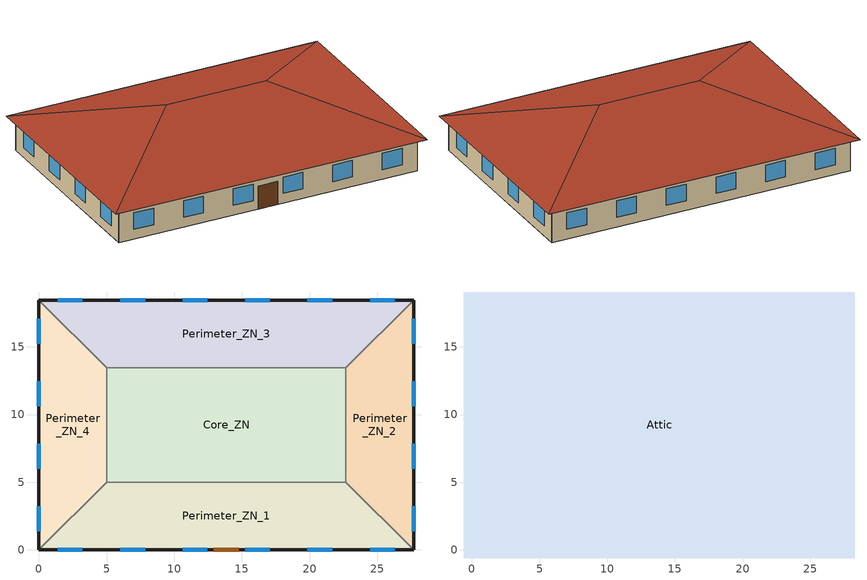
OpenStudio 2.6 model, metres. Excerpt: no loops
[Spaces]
Perimeter_ZN_1
 floor ground: 22.69,5 27.69,0 0,0 5,5 z0
 wall outside: 0,0 27.69,0 z0:3.05
 wall to Perimeter_ZN_4: 5,5 0,0 z0:3.05
 wall to Core_ZN: 22.69,5 5,5 z0:3.05
 wall to Perimeter_ZN_2: 27.69,0 22.69,5 z0:3.05
 window: 1.39,0 3.22,0 / 19.85,0 21.68,0 / 15.24,0 17.07,0 / 6.01,0 7.84,0 / 10.62,0 12.45,0 / 24.47,0 26.3,0 z0.9:2.42
 door: 12.93,0 14.76,0 z0:2.13
Perimeter_ZN_2
 floor ground: 27.69,18.46 27.69,0 22.69,5 22.69,13.46 z0
 wall outside: 27.69,0 27.69,18.46 z0:3.05
 wall to Perimeter_ZN_3: 27.69,18.46 22.69,13.46 z0:3.05
 wall to Core_ZN: 22.69,13.46 22.69,5 z0:3.05
 window: 27.69,1.39 27.69,3.22 / 27.69,10.62 27.69,12.45 / 27.69,15.24 27.69,17.07 / 27.69,6.01 27.69,7.84 z0.9:2.42
Perimeter_ZN_3
 floor ground: 27.69,18.46 22.69,13.46 5,13.46 0,18.46 z0
 wall outside: 27.69,18.46 0,18.46 z0:3.05
 wall to Core_ZN: 5,13.46 22.69,13.46 z0:3.05
 wall to Perimeter_ZN_4: 0,18.46 5,13.46 z0:3.05
 window: 21.68,18.46 19.85,18.46 / 7.84,18.46 6.01,18.46 / 17.07,18.46 15.24,18.46 / 12.45,18.46 10.62,18.46 / 26.3,18.46 24.47,18.46 / 3.22,18.46 1.39,18.46 z0.9:2.42
Perimeter_ZN_4
 floor ground: 0,18.46 5,13.46 5,5 0,0 z0
 wall outside: 0,18.46 0,0 z0:3.05
 wall to Core_ZN: 5,5 5,13.46 z0:3.05
 window: 0,3.22 0,1.39 / 0,12.45 0,10.62 / 0,7.84 0,6.01 / 0,17.07 0,15.24 z0.9:2.42
Core_ZN
 floor ground: 22.69,13.46 22.69,5 5,5 5,13.46 z0
Attic
 floor outside: 28.29,19.06 27.69,18.46 0,18.46 -0.6,19.06 z3.05; -0.6,19.06 0,18.46 0,0 -0.6,-0.6 z3.05; 28.29,19.06 28.29,-0.6 27.69,0 27.69,18.46 z3.05; 27.69,0 28.29,-0.6 -0.6,-0.6 0,0 z3.05
 floor to Perimeter_ZN_4: 0,18.46 5,13.46 5,5 0,0 z3.05
 floor to Perimeter_ZN_1: 22.69,5 27.69,0 0,0 5,5 z3.05
 floor to Perimeter_ZN_2: 27.69,18.46 27.69,0 22.69,5 22.69,13.46 z3.05
 floor to Core_ZN: 22.69,13.46 22.69,5 5,5 5,13.46 z3.05
 floor to Perimeter_ZN_3: 27.69,18.46 22.69,13.46 5,13.46 0,18.46 z3.05
 roof outside: 18.46,9.23,6.33 28.29,-0.6,3.05 28.29,19.06,3.05; 18.46,9.23,6.33 28.29,19.06,3.05 -0.6,19.06,3.05 9.23,9.23,6.33; 9.23,9.23,6.33 -0.6,-0.6,3.05 28.29,-0.6,3.05 18.46,9.23,6.33; 9.23,9.23,6.33 -0.6,19.06,3.05 -0.6,-0.6,3.05
[MaterialProperty:GlazingSpectralData] Wavelength 1 {micron}=0.3; Transmittance 1=0; Front Reflectance 1=0.04; Back Reflectance 1=0.04; Wavelength 2 {micron}=0.305; Transmittance 2=0; Front Reflectance 2=0.04; Back Reflectance 2=0.04; Wavelength 3 {micron}=0.31; Transmittance 3=0; Front Reflectance 3=0.04; Back Reflectance 3=0.04; Wavelength 4 {micron}=0.315; Transmittance 4=0; Front Reflectance 4=0.04; Back Reflectance 4=0.04; Wavelength 5 {micron}=0.32; Transmittance 5=0; Front Reflectance 5=0.04; Back Reflectance 5=0.04; Wavelength 6 {micron}=0.325; Front Reflectance 6=0.04; Back Reflectance 6=0.04; Wavelength 7 {micron}=0.33; Front Reflectance 7=0.04; Back Reflectance 7=0.04; Wavelength 8 {micron}=0.335; Front Reflectance 8=0.04; Back Reflectance 8=0.04; Wavelength 9 {micron}=0.34; Front Reflectance 9=0.04; Back Reflectance 9=0.04; Wavelength 10 {micron}=0.345; Front Reflectance 10=0.04; Back Reflectance 10=0.04; Wavelength 11 {micron}=0.35; Front Reflectance 11=0.04; Back Reflectance 11=0.04; Wavelength 12 {micron}=0.355; Front Reflectance 12=0.04; Back Reflectance 12=0.04; Wavelength 13 {micron}=0.36; Front Reflectance 13=0.04; Back Reflectance 13=0.04; Wavelength 14 {micron}=0.365; Wavelength 15 {micron}=0.37; Wavelength 16 {micron}=0.375; Wavelength 17 {micron}=0.38; Front Reflectance 17=0.041; Back Reflectance 17=0.041; Wavelength 18 {micron}=0.385; Wavelength 19 {micron}=0.39; Wavelength 20 {micron}=0.395; Wavelength 21 {micron}=0.4; Front Reflectance 21=0.046; Back Reflectance 21=0.046; Wavelength 22 {micron}=0.405; Wavelength 23 {micron}=0.41; Wavelength 24 {micron}=0.415; Wavelength 25 {micron}=0.42; Wavelength 26 {micron}=0.425; Wavelength 27 {micron}=0.43; Wavelength 28 {micron}=0.435; Wavelength 29 {micron}=0.44; Wavelength 30 {micron}=0.445; Wavelength 31 {micron}=0.45; Wavelength 32 {micron}=0.455; Wavelength 33 {micron}=0.46; Wavelength 34 {micron}=0.465; Wavelength 35 {micron}=0.47; Wavelength 36 {micron}=0.475; Wavelength 37 {micron}=0.48; Wavelength 38 {micron}=0.485; Wavelength 39 {micron}=0.49; Wavelength 40 {micron}=0.495; Wavelength 41 {micron}=0.5; Wavelength 42 {micron}=0.505; Wavelength 43 {micron}=0.51; Wavelength 44 {micron}=0.515; Wavelength 45 {micron}=0.52; Wavelength 46 {micron}=0.525; Wavelength 47 {micron}=0.53; Wavelength 48 {micron}=0.535; Wavelength 49 {micron}=0.54; Wavelength 50 {micron}=0.545; Wavelength 51 {micron}=0.55; Wavelength 52 {micron}=0.555; Wavelength 53 {micron}=0.56; Wavelength 54 {micron}=0.565; Wavelength 55 {micron}=0.57; Wavelength 56 {micron}=0.575; Wavelength 57 {micron}=0.58; Wavelength 58 {micron}=0.585; Wavelength 59 {micron}=0.59; Wavelength 60 {micron}=0.595; Wavelength 61 {micron}=0.6; Wavelength 62 {micron}=0.605; Wavelength 63 {micron}=0.61; Wavelength 64 {micron}=0.615; Wavelength 65 {micron}=0.62; Wavelength 66 {micron}=0.625; Wavelength 67 {micron}=0.63; Wavelength 68 {micron}=0.635; Wavelength 69 {micron}=0.64; Wavelength 70 {micron}=0.645; Wavelength 71 {micron}=0.65; Wavelength 72 {micron}=0.655; Wavelength 73 {micron}=0.66; Front Reflectance 73=0.063; Back Reflectance 73=0.063; Wavelength 74 {micron}=0.665; Wavelength 75 {micron}=0.67; Wavelength 76 {micron}=0.675; Wavelength 77 {micron}=0.68; Wavelength 78 {micron}=0.685; Wavelength 79 {micron}=0.69; Wavelength 80 {micron}=0.695; Front Reflectance 80=0.064; Back Reflectance 80=0.064; Wavelength 81 {micron}=0.7; Wavelength 82 {micron}=0.705; Wavelength 83 {micron}=0.71; Wavelength 84 {micron}=0.715; Front Reflectance 84=0.065; Back Reflectance 84=0.065; Wavelength 85 {micron}=0.72; Front Reflectance 85=0.065; Back Reflectance 85=0.065; Wavelength 86 {micron}=0.725; Front Reflectance 86=0.065; Back Reflectance 86=0.065; Wavelength 87 {micron}=0.73; Front Reflectance 87=0.065; Back Reflectance 87=0.065; Wavelength 88 {micron}=0.735; Wavelength 89 {micron}=0.74; Wavelength 90 {micron}=0.745; Wavelength 91 {micron}=0.75; Front Reflectance 91=0.066; Back Reflectance 91=0.066; Wavelength 92 {micron}=0.755; Front Reflectance 92=0.066; Back Reflectance 92=0.066; Wavelength 93 {micron}=0.76; Front Reflectance 93=0.066; Back Reflectance 93=0.066; Wavelength 94 {micron}=0.765; Front Reflectance 94=0.066; Back Reflectance 94=0.066; Wavelength 95 {micron}=0.77; Wavelength 96 {micron}=0.775; Front Reflectance 96=0.067; Back Reflectance 96=0.067; Wavelength 97 {micron}=0.78; Front Reflectance 97=0.067; Back Reflectance 97=0.067; Wavelength 98 {micron}=0.785; Front Reflectance 98=0.067; Back Reflectance 98=0.067; Wavelength 99 {micron}=0.79; Front Reflectance 99=0.067; Back Reflectance 99=0.067; Wavelength 100 {micron}=0.795; Front Reflectance 100=0.067; Back Reflectance 100=0.067; Wavelength 101 {micron}=0.8; Front Reflectance 101=0.067; Back Reflectance 101=0.067; Wavelength 102 {micron}=0.805; Front Reflectance 102=0.067; Back Reflectance 102=0.067; Wavelength 103 {micron}=0.81; Front Reflectance 103=0.067; Back Reflectance 103=0.067; Wavelength 104 {micron}=0.815; Front Reflectance 104=0.067; Back Reflectance 104=0.067; Wavelength 105 {micron}=0.82; Front Reflectance 105=0.067; Back Reflectance 105=0.067; Wavelength 106 {micron}=0.825; Front Reflectance 106=0.067; Back Reflectance 106=0.067; Wavelength 107 {micron}=0.83; Front Reflectance 107=0.067; Back Reflectance 107=0.067; Wavelength 108 {micron}=0.835; Front Reflectance 108=0.067; Back Reflectance 108=0.067; Wavelength 109 {micron}=0.84; Front Reflectance 109=0.067; Back Reflectance 109=0.067; Wavelength 110 {micron}=0.845; Front Reflectance 110=0.067; Back Reflectance 110=0.067; Wavelength 111 {micron}=0.85; Front Reflectance 111=0.067; Back Reflectance 111=0.067; Wavelength 112 {micron}=0.855; Front Reflectance 112=0.067; Back Reflectance 112=0.067; Wavelength 113 {micron}=0.86; Front Reflectance 113=0.067; Back Reflectance 113=0.067; Wavelength 114 {micron}=0.865; Front Reflectance 114=0.067; Back Reflectance 114=0.067; Wavelength 115 {micron}=0.87; Front Reflectance 115=0.067; Back Reflectance 115=0.067; Wavelength 116 {micron}=0.875; Front Reflectance 116=0.067; Back Reflectance 116=0.067; Wavelength 117 {micron}=0.88; Front Reflectance 117=0.067; Back Reflectance 117=0.067; Wavelength 118 {micron}=0.885; Front Reflectance 118=0.067; Back Reflectance 118=0.067; Wavelength 119 {micron}=0.89; Wavelength 120 {micron}=0.895; Front Reflectance 120=0.066; Back Reflectance 120=0.066; Wavelength 121 {micron}=0.9; Front Reflectance 121=0.066; Back Reflectance 121=0.066; Wavelength 122 {micron}=0.905; Front Reflectance 122=0.066; Back Reflectance 122=0.066; Wavelength 123 {micron}=0.91; Front Reflectance 123=0.066; Back Reflectance 123=0.066; Wavelength 124 {micron}=0.915; Front Reflectance 124=0.066; Back Reflectance 124=0.066; Wavelength 125 {micron}=0.92; Wavelength 126 {micron}=0.925; Wavelength 127 {micron}=0.93; Front Reflectance 127=0.065; Back Reflectance 127=0.065; Wavelength 128 {micron}=0.935; Front Reflectance 128=0.065; Back Reflectance 128=0.065; Wavelength 129 {micron}=0.94; Front Reflectance 129=0.065; Back Reflectance 129=0.065; Wavelength 130 {micron}=0.945; Front Reflectance 130=0.065; Back Reflectance 130=0.065; Wavelength 131 {micron}=0.95; Front Reflectance 131=0.065; Back Reflectance 131=0.065; Wavelength 132 {micron}=0.955; Front Reflectance 132=0.065; Back Reflectance 132=0.065; Wavelength 133 {micron}=0.96; Wavelength 134 {micron}=0.965; Front Reflectance 134=0.064; Back Reflectance 134=0.064; Wavelength 135 {micron}=0.97; Front Reflectance 135=0.064; Back Reflectance 135=0.064; Wavelength 136 {micron}=0.975; Front Reflectance 136=0.064; Back Reflectance 136=0.064; Wavelength 137 {micron}=0.98; Front Reflectance 137=0.064; Back Reflectance 137=0.064; Wavelength 138 {micron}=0.985; Front Reflectance 138=0.064; Back Reflectance 138=0.064; Wavelength 139 {micron}=0.99; Wavelength 140 {micron}=0.995; Front Reflectance 140=0.063; Back Reflectance 140=0.063; Wavelength 141 {micron}=1; Front Reflectance 141=0.063; Back Reflectance 141=0.063; Wavelength 142 {micron}=1.005; Front Reflectance 142=0.063; Back Reflectance 142=0.063; Wavelength 143 {micron}=1.01; Front Reflectance 143=0.063; Back Reflectance 143=0.063; Wavelength 144 {micron}=1.015; Front Reflectance 144=0.063; Back Reflectance 144=0.063; Wavelength 145 {micron}=1.02; Front Reflectance 145=0.063; Back Reflectance 145=0.063; Wavelength 146 {micron}=1.025; Front Reflectance 146=0.063; Back Reflectance 146=0.063; Wavelength 147 {micron}=1.03; Front Reflectance 147=0.063; Back Reflectance 147=0.063; Wavelength 148 {micron}=1.035; Front Reflectance 148=0.063; Back Reflectance 148=0.063; Wavelength 149 {micron}=1.04; Front Reflectance 149=0.063; Back Reflectance 149=0.063; Wavelength 150 {micron}=1.045; Wavelength 151 {micron}=1.05; Front Reflectance 151=0.064; Back Reflectance 151=0.064; Wavelength 152 {micron}=1.055; Front Reflectance 152=0.064; Back Reflectance 152=0.064; Wavelength 153 {micron}=1.06; Front Reflectance 153=0.064; Back Reflectance 153=0.064; Wavelength 154 {micron}=1.065; Front Reflectance 154=0.064; Back Reflectance 154=0.064; Wavelength 155 {micron}=1.07; Front Reflectance 155=0.064; Back Reflectance 155=0.064; Wavelength 156 {micron}=1.075; Front Reflectance 156=0.064; Back Reflectance 156=0.064; Wavelength 157 {micron}=1.08; Wavelength 158 {micron}=1.085; Front Reflectance 158=0.065; Back Reflectance 158=0.065; Wavelength 159 {micron}=1.09; Front Reflectance 159=0.065; Back Reflectance 159=0.065; Wavelength 160 {micron}=1.095; Front Reflectance 160=0.065; Back Reflectance 160=0.065; Wavelength 161 {micron}=1.1; Front Reflectance 161=0.065; Back Reflectance 161=0.065; Wavelength 162 {micron}=1.105; Front Reflectance 162=0.065; Back Reflectance 162=0.065; Wavelength 163 {micron}=1.11; Front Reflectance 163=0.065; Back Reflectance 163=0.065; Wavelength 164 {micron}=1.115; Wavelength 165 {micron}=1.12; Transmittance 165=0.639; Front Reflectance 165=0.066; Back Reflectance 165=0.066; Wavelength 166 {micron}=1.125; Front Reflectance 166=0.066; Back Reflectance 166=0.066; Wavelength 167 {micron}=1.13; Transmittance 167=0.64; Front Reflectance 167=0.066; Back Reflectance 167=0.066; Wavelength 168 {micron}=1.135; Transmittance 168=0.638; Front Reflectance 168=0.066; Back Reflectance 168=0.066; Wavelength 169 {micron}=1.14; Transmittance 169=0.638; Front Reflectance 169=0.066; Back Reflectance 169=0.066; Wavelength 170 {micron}=1.145; Transmittance 170=0.637; Front Reflectance 170=0.065; Back Reflectance 170=0.065; Wavelength 171 {micron}=1.15; Transmittance 171=0.634; Front Reflectance 171=0.065; Back Reflectance 171=0.065; Wavelength 172 {micron}=1.155; Transmittance 172=0.632; Front Reflectance 172=0.065; Back Reflectance 172=0.065; Wavelength 173 {micron}=1.16; Transmittance 173=0.632; Front Reflectance 173=0.065; Back Reflectance 173=0.065; Wavelength 174 {micron}=1.165; Transmittance 174=0.631; Front Reflectance 174=0.065; Back Reflectance 174=0.065; Wavelength 175 {micron}=1.17; Transmittance 175=0.627; Front Reflectance 175=0.065; Back Reflectance 175=0.065; Wavelength 176 {micron}=1.175; Transmittance 176=0.624; Front Reflectance 176=0.065; Back Reflectance 176=0.065; Wavelength 177 {micron}=1.18; Transmittance 177=0.618; Front Reflectance 177=0.065; Back Reflectance 177=0.065; Wavelength 178 {micron}=1.185; Transmittance 178=0.611; Front Reflectance 178=0.064; Back Reflectance 178=0.064; Wavelength 179 {micron}=1.19; Transmittance 179=0.601; Front Reflectance 179=0.064; Back Reflectance 179=0.064; Wavelength 180 {micron}=1.195; Transmittance 180=0.6; Front Reflectance 180=0.064; Back Reflectance 180=0.064; Wavelength 181 {micron}=1.2; Transmittance 181=0.605; Front Reflectance 181=0.064; Back Reflectance 181=0.064; Wavelength 182 {micron}=1.205; Transmittance 182=0.611; Front Reflectance 182=0.064; Back Reflectance 182=0.064; Wavelength 183 {micron}=1.21; Transmittance 183=0.619; Front Reflectance 183=0.065; Back Reflectance 183=0.065; Wavelength 184 {micron}=1.215; Transmittance 184=0.625; Front Reflectance 184=0.065; Back Reflectance 184=0.065; Wavelength 185 {micron}=1.22; Transmittance 185=0.634; Front Reflectance 185=0.065; Back Reflectance 185=0.065; Wavelength 186 {micron}=1.225; Transmittance 186=0.64; Front Reflectance 186=0.066; Back Reflectance 186=0.066; Wavelength 187 {micron}=1.23; Transmittance 187=0.644; Front Reflectance 187=0.066; Back Reflectance 187=0.066; Wavelength 188 {micron}=1.235; Transmittance 188=0.647; Front Reflectance 188=0.066; Back Reflectance 188=0.066; Wavelength 189 {micron}=1.24; Transmittance 189=0.65; Front Reflectance 189=0.066; Back Reflectance 189=0.066; Wavelength 190 {micron}=1.245; Transmittance 190=0.653; Front Reflectance 190=0.066; Back Reflectance 190=0.066; Wavelength 191 {micron}=1.25; Transmittance 191=0.656; Front Reflectance 191=0.066; Back Reflectance 191=0.066; Wavelength 192 {micron}=1.255; Transmittance 192=0.658; Front Reflectance 192=0.066; Back Reflectance 192=0.066; Wavelength 193 {micron}=1.26; Transmittance 193=0.661; Front Reflectance 193=0.066; Back Reflectance 193=0.066; Wavelength 194 {micron}=1.265; Transmittance 194=0.662; Front Reflectance 194=0.066; Back Reflectance 194=0.066; Wavelength 195 {micron}=1.27; Transmittance 195=0.667; Front Reflectance 195=0.067; Back Reflectance 195=0.067; Wavelength 196 {micron}=1.275; Transmittance 196=0.668; Front Reflectance 196=0.067; Back Reflectance 196=0.067; Wavelength 197 {micron}=1.28; Transmittance 197=0.671; Front Reflectance 197=0.067; Back Reflectance 197=0.067; Wavelength 198 {micron}=1.285; Transmittance 198=0.675; Front Reflectance 198=0.067; Back Reflectance 198=0.067; Wavelength 199 {micron}=1.29; Transmittance 199=0.678; Front Reflectance 199=0.067; Back Reflectance 199=0.067; Wavelength 200 {micron}=1.295; Transmittance 200=0.679; Front Reflectance 200=0.067; Back Reflectance 200=0.067; Wavelength 201 {micron}=1.3; Transmittance 201=0.682; Front Reflectance 201=0.067; Back Reflectance 201=0.067; Wavelength 202 {micron}=1.305; Transmittance 202=0.684; Front Reflectance 202=0.067; Back Reflectance 202=0.067; Wavelength 203 {micron}=1.31; Transmittance 203=0.687; Front Reflectance 203=0.067; Back Reflectance 203=0.067; Wavelength 204 {micron}=1.315; Transmittance 204=0.689; Front Reflectance 204=0.068; Back Reflectance 204=0.068; Wavelength 205 {micron}=1.32; Transmittance 205=0.692; Front Reflectance 205=0.068; Back Reflectance 205=0.068; Wavelength 206 {micron}=1.325; Transmittance 206=0.693; Front Reflectance 206=0.068; Back Reflectance 206=0.068; Wavelength 207 {micron}=1.33; Transmittance 207=0.695; Front Reflectance 207=0.068; Back Reflectance 207=0.068; Wavelength 208 {micron}=1.335; Transmittance 208=0.697; Front Reflectance 208=0.068; Back Reflectance 208=0.068; Wavelength 209 {micron}=1.34; Transmittance 209=0.698; Front Reflectance 209=0.068; Back Reflectance 209=0.068; Wavelength 210 {micron}=1.345; Transmittance 210=0.698; Front Reflectance 210=0.068; Back Reflectance 210=0.068; Wavelength 211 {micron}=1.35; Transmittance 211=0.698; Front Reflectance 211=0.068; Back Reflectance 211=0.068; Wavelength 212 {micron}=1.355; Transmittance 212=0.695; Front Reflectance 212=0.068; Back Reflectance 212=0.068; Wavelength 213 {micron}=1.36; Transmittance 213=0.692; Front Reflectance 213=0.068; Back Reflectance 213=0.068; Wavelength 214 {micron}=1.365; Transmittance 214=0.692; Front Reflectance 214=0.068; Back Reflectance 214=0.068; Wavelength 215 {micron}=1.37; Transmittance 215=0.687; Front Reflectance 215=0.067; Back Reflectance 215=0.067; Wavelength 216 {micron}=1.375; Transmittance 216=0.682; Front Reflectance 216=0.067; Back Reflectance 216=0.067; Wavelength 217 {micron}=1.38; Transmittance 217=0.676; Front Reflectance 217=0.067; Back Reflectance 217=0.067; Wavelength 218 {micron}=1.385; Transmittance 218=0.678; Front Reflectance 218=0.067; Back Reflectance 218=0.067; Wavelength 219 {micron}=1.39; Transmittance 219=0.676; Front Reflectance 219=0.067; Back Reflectance 219=0.067; Wavelength 220 {micron}=1.395; Transmittance 220=0.675; Front Reflectance 220=0.067; Back Reflectance 220=0.067; Wavelength 221 {micron}=1.4; Transmittance 221=0.676; Front Reflectance 221=0.067; Back Reflectance 221=0.067; Wavelength 222 {micron}=1.405; Transmittance 222=0.675; Front Reflectance 222=0.067; Back Reflectance 222=0.067; Wavelength 223 {micron}=1.41; Transmittance 223=0.671; Front Reflectance 223=0.067; Back Reflectance 223=0.067; Wavelength 224 {micron}=1.415; Transmittance 224=0.67; Front Reflectance 224=0.067; Back Reflectance 224=0.067; Wavelength 225 {micron}=1.42; Transmittance 225=0.673; Front Reflectance 225=0.067; Back Reflectance 225=0.067; Wavelength 226 {micron}=1.425; Transmittance 226=0.671; Front Reflectance 226=0.067; Back Reflectance 226=0.067; Wavelength 227 {micron}=1.43; Transmittance 227=0.668; Front Reflectance 227=0.067; Back Reflectance 227=0.067; Wavelength 228 {micron}=1.435; Transmittance 228=0.67; Front Reflectance 228=0.067; Back Reflectance 228=0.067; Wavelength 229 {micron}=1.44; Transmittance 229=0.67; Front Reflectance 229=0.067; Back Reflectance 229=0.067; Wavelength 230 {micron}=1.445; Transmittance 230=0.668; Front Reflectance 230=0.067; Back Reflectance 230=0.067; Wavelength 231 {micron}=1.45; Transmittance 231=0.67; Front Reflectance 231=0.067; Back Reflectance 231=0.067; Wavelength 232 {micron}=1.455; Transmittance 232=0.67; Front Reflectance 232=0.067; Back Reflectance 232=0.067; Wavelength 233 {micron}=1.46; Transmittance 233=0.673; Front Reflectance 233=0.067; Back Reflectance 233=0.067; Wavelength 234 {micron}=1.465; Transmittance 234=0.676; Front Reflectance 234=0.067; Back Reflectance 234=0.067; Wavelength 235 {micron}=1.47; Transmittance 235=0.681; Front Reflectance 235=0.067; Back Reflectance 235=0.067; Wavelength 236 {micron}=1.475; Transmittance 236=0.684; Front Reflectance 236=0.067; Back Reflectance 236=0.067; Wavelength 237 {micron}=1.48; Transmittance 237=0.689; Front Reflectance 237=0.068; Back Reflectance 237=0.068; Wavelength 238 {micron}=1.485; Transmittance 238=0.69; Front Reflectance 238=0.068; Back Reflectance 238=0.068; Wavelength 239 {micron}=1.49; Transmittance 239=0.695; Front Reflectance 239=0.068; Back Reflectance 239=0.068; Wavelength 240 {micron}=1.495; Transmittance 240=0.698; Front Reflectance 240=0.068; Back Reflectance 240=0.068; Wavelength 241 {micron}=1.5; Transmittance 241=0.703; Front Reflectance 241=0.068; Back Reflectance 241=0.068; Wavelength 242 {micron}=1.505; Transmittance 242=0.706; Front Reflectance 242=0.068; Back Reflectance 242=0.068; Wavelength 243 {micron}=1.51; Transmittance 243=0.711; Front Reflectance 243=0.068; Back Reflectance 243=0.068; Wavelength 244 {micron}=1.515; Transmittance 244=0.714; Front Reflectance 244=0.069; Back Reflectance 244=0.069; Wavelength 245 {micron}=1.52; Transmittance 245=0.718; Front Reflectance 245=0.069; Back Reflectance 245=0.069; Wavelength 246 {micron}=1.525; Transmittance 246=0.719; Front Reflectance 246=0.069; Back Reflectance 246=0.069; Wavelength 247 {micron}=1.53; Transmittance 247=0.724; Front Reflectance 247=0.069; Back Reflectance 247=0.069; Wavelength 248 {micron}=1.535; Transmittance 248=0.724; Front Reflectance 248=0.069; Back Reflectance 248=0.069; Wavelength 249 {micron}=1.54; Transmittance 249=0.728; Front Reflectance 249=0.069; Back Reflectance 249=0.069; Wavelength 250 {micron}=1.545; Transmittance 250=0.728; Front Reflectance 250=0.069; Back Reflectance 250=0.069; Wavelength 251 {micron}=1.55; Transmittance 251=0.728; Front Reflectance 251=0.069; Back Reflectance 251=0.069; Wavelength 252 {micron}=1.555; Transmittance 252=0.728; Front Reflectance 252=0.069; Back Reflectance 252=0.069; Wavelength 253 {micron}=1.56; Transmittance 253=0.728; Front Reflectance 253=0.069; Back Reflectance 253=0.069; Wavelength 254 {micron}=1.565; Transmittance 254=0.728; Front Reflectance 254=0.069; Back Reflectance 254=0.069; Wavelength 255 {micron}=1.57; Transmittance 255=0.728; Front Reflectance 255=0.069; Back Reflectance 255=0.069; Wavelength 256 {micron}=1.575; Transmittance 256=0.728; Front Reflectance 256=0.069; Back Reflectance 256=0.069; Wavelength 257 {micron}=1.58; Transmittance 257=0.729; Front Reflectance 257=0.069; Back Reflectance 257=0.069; Wavelength 258 {micron}=1.585; Transmittance 258=0.731; Front Reflectance 258=0.069; Back Reflectance 258=0.069; Wavelength 259 {micron}=1.59; Transmittance 259=0.733; Front Reflectance 259=0.069; Back Reflectance 259=0.069; Wavelength 260 {micron}=1.595; Transmittance 260=0.735; Front Reflectance 260=0.069; Back Reflectance 260=0.069; Wavelength 261 {micron}=1.6; Transmittance 261=0.736; Front Reflectance 261=0.069; Back Reflectance 261=0.069; Wavelength 262 {micron}=1.605; Transmittance 262=0.738; Front Reflectance 262=0.07; Back Reflectance 262=0.07; Wavelength 263 {micron}=1.61; Transmittance 263=0.74; Front Reflectance 263=0.07; Back Reflectance 263=0.07; Wavelength 264 {micron}=1.615; Transmittance 264=0.741; Front Reflectance 264=0.07; Back Reflectance 264=0.07; Wavelength 265 {micron}=1.62; Transmittance 265=0.741; Front Reflectance 265=0.07; Back Reflectance 265=0.07; Wavelength 266 {micron}=1.625; Transmittance 266=0.741; Front Reflectance 266=0.07; Back Reflectance 266=0.07; Wavelength 267 {micron}=1.63; Transmittance 267=0.741; Front Reflectance 267=0.07; Back Reflectance 267=0.07; Wavelength 268 {micron}=1.635; Transmittance 268=0.741; Front Reflectance 268=0.07; Back Reflectance 268=0.07; Wavelength 269 {micron}=1.64; Transmittance 269=0.741; Front Reflectance 269=0.07; Back Reflectance 269=0.07; Wavelength 270 {micron}=1.645; Transmittance 270=0.743; Front Reflectance 270=0.07; Back Reflectance 270=0.07; Wavelength 271 {micron}=1.65; Transmittance 271=0.741; Front Reflectance 271=0.07; Back Reflectance 271=0.07; Wavelength 272 {micron}=1.655; Transmittance 272=0.74; Front Reflectance 272=0.07; Back Reflectance 272=0.07; Wavelength 273 {micron}=1.66; Transmittance 273=0.736; Front Reflectance 273=0.069; Back Reflectance 273=0.069; Wavelength 274 {micron}=1.665; Transmittance 274=0.735; Front Reflectance 274=0.069; Back Reflectance 274=0.069; Wavelength 275 {micron}=1.67; Transmittance 275=0.724; Front Reflectance 275=0.069; Back Reflectance 275=0.069; Wavelength 276 {micron}=1.675; Transmittance 276=0.716; Front Reflectance 276=0.069; Back Reflectance 276=0.069; Wavelength 277 {micron}=1.68; Transmittance 277=0.698; Front Reflectance 277=0.068; Back Reflectance 277=0.068; Wavelength 278 {micron}=1.685; Transmittance 278=0.673; Front Reflectance 278=0.067; Back Reflectance 278=0.067; Wavelength 279 {micron}=1.69; Transmittance 279=0.608; Front Reflectance 279=0.064; Back Reflectance 279=0.064; Wavelength 280 {micron}=1.695; Transmittance 280=0.574; Front Reflectance 280=0.063; Back Reflectance 280=0.063; Wavelength 281 {micron}=1.7; Transmittance 281=0.521; Front Reflectance 281=0.061; Back Reflectance 281=0.061; Wavelength 282 {micron}=1.705; Transmittance 282=0.493; Front Reflectance 282=0.06; Back Reflectance 282=0.06; Wavelength 283 {micron}=1.71; Transmittance 283=0.499; Front Reflectance 283=0.06; Back Reflectance 283=0.06; Wavelength 284 {micron}=1.715; Transmittance 284=0.507; Front Reflectance 284=0.06; Back Reflectance 284=0.06; Wavelength 285 {micron}=1.72; Transmittance 285=0.512; Front Reflectance 285=0.06; Back Reflectance 285=0.06; Wavelength 286 {micron}=1.725; Transmittance 286=0.526; Front Reflectance 286=0.061; Back Reflectance 286=0.061; Wavelength 287 {micron}=1.73; Transmittance 287=0.548; Front Reflectance 287=0.062; Back Reflectance 287=0.062; Wavelength 288 {micron}=1.735; Transmittance 288=0.546; Front Reflectance 288=0.062; Back Reflectance 288=0.062; Wavelength 289 {micron}=1.74; Transmittance 289=0.533; Front Reflectance 289=0.061; Back Reflectance 289=0.061; Wavelength 290 {micron}=1.745; Transmittance 290=0.527; Front Reflectance 290=0.061; Back Reflectance 290=0.061; Wavelength 291 {micron}=1.75; Transmittance 291=0.522; Front Reflectance 291=0.061; Back Reflectance 291=0.061; Wavelength 292 {micron}=1.755; Transmittance 292=0.53; Front Reflectance 292=0.061; Back Reflectance 292=0.061; Wavelength 293 {micron}=1.76; Transmittance 293=0.552; Front Reflectance 293=0.062; Back Reflectance 293=0.062; Wavelength 294 {micron}=1.765; Transmittance 294=0.568; Front Reflectance 294=0.063; Back Reflectance 294=0.063; Wavelength 295 {micron}=1.77; Transmittance 295=0.589; Front Reflectance 295=0.064; Back Reflectance 295=0.064; Wavelength 296 {micron}=1.775; Transmittance 296=0.6; Front Reflectance 296=0.064; Back Reflectance 296=0.064; Wavelength 297 {micron}=1.78; Transmittance 297=0.619; Front Reflectance 297=0.065; Back Reflectance 297=0.065; Wavelength 298 {micron}=1.785; Transmittance 298=0.625; Front Reflectance 298=0.065; Back Reflectance 298=0.065; Wavelength 299 {micron}=1.79; Transmittance 299=0.63; Front Reflectance 299=0.065; Back Reflectance 299=0.065; Wavelength 300 {micron}=1.795; Transmittance 300=0.632; Front Reflectance 300=0.065; Back Reflectance 300=0.065; Wavelength 301 {micron}=1.8; Transmittance 301=0.635; Front Reflectance 301=0.065; Back Reflectance 301=0.065; Wavelength 302 {micron}=1.805; Transmittance 302=0.637; Front Reflectance 302=0.065; Back Reflectance 302=0.065; Wavelength 303 {micron}=1.81; Transmittance 303=0.638; Front Reflectance 303=0.066; Back Reflectance 303=0.066; Wavelength 304 {micron}=1.815; Transmittance 304=0.638; Front Reflectance 304=0.066; Back Reflectance 304=0.066; Wavelength 305 {micron}=1.82; Transmittance 305=0.638; Front Reflectance 305=0.066; Back Reflectance 305=0.066; Wavelength 306 {micron}=1.825; Transmittance 306=0.64; Front Reflectance 306=0.066; Back Reflectance 306=0.066; Wavelength 307 {micron}=1.83; Transmittance 307=0.646; Front Reflectance 307=0.066; Back Reflectance 307=0.066; Wavelength 308 {micron}=1.835; Transmittance 308=0.649; Front Reflectance 308=0.066; Back Reflectance 308=0.066; Wavelength 309 {micron}=1.84; Transmittance 309=0.656; Front Reflectance 309=0.066; Back Reflectance 309=0.066; Wavelength 310 {micron}=1.845; Transmittance 310=0.658; Front Reflectance 310=0.066; Back Reflectance 310=0.066; Wavelength 311 {micron}=1.85; Transmittance 311=0.667; Front Reflectance 311=0.067; Back Reflectance 311=0.067; Wavelength 312 {micron}=1.855; Transmittance 312=0.673; Front Reflectance 312=0.067; Back Reflectance 312=0.067; Wavelength 313 {micron}=1.86; Transmittance 313=0.681; Front Reflectance 313=0.067; Back Reflectance 313=0.067; Wavelength 314 {micron}=1.865; Transmittance 314=0.681; Front Reflectance 314=0.067; Back Reflectance 314=0.067; Wavelength 315 {micron}=1.87; Transmittance 315=0.684; Front Reflectance 315=0.067; Back Reflectance 315=0.067; Wavelength 316 {micron}=1.875; Transmittance 316=0.687; Front Reflectance 316=0.067; Back Reflectance 316=0.067; Wavelength 317 {micron}=1.88; Transmittance 317=0.687; Front Reflectance 317=0.067; Back Reflectance 317=0.067; Wavelength 318 {micron}=1.885; Transmittance 318=0.685; Front Reflectance 318=0.067; Back Reflectance 318=0.067; Wavelength 319 {micron}=1.89; Transmittance 319=0.685; Front Reflectance 319=0.067; Back Reflectance 319=0.067; Wavelength 320 {micron}=1.895; Transmittance 320=0.685; Front Reflectance 320=0.067; Back Reflectance 320=0.067; Wavelength 321 {micron}=1.9; Transmittance 321=0.689; Front Reflectance 321=0.068; Back Reflectance 321=0.068; Wavelength 322 {micron}=1.905; Transmittance 322=0.682; Front Reflectance 322=0.067; Back Reflectance 322=0.067; Wavelength 323 {micron}=1.91; Transmittance 323=0.682; Front Reflectance 323=0.067; Back Reflectance 323=0.067; Wavelength 324 {micron}=1.915; Transmittance 324=0.679; Front Reflectance 324=0.067; Back Reflectance 324=0.067; Wavelength 325 {micron}=1.92; Transmittance 325=0.681; Front Reflectance 325=0.067; Back Reflectance 325=0.067; Wavelength 326 {micron}=1.925; Transmittance 326=0.678; Front Reflectance 326=0.067; Back Reflectance 326=0.067; Wavelength 327 {micron}=1.93; Transmittance 327=0.679; Front Reflectance 327=0.067; Back Reflectance 327=0.067; Wavelength 328 {micron}=1.935; Transmittance 328=0.679; Front Reflectance 328=0.067; Back Reflectance 328=0.067; Wavelength 329 {micron}=1.94; Transmittance 329=0.679; Front Reflectance 329=0.067; Back Reflectance 329=0.067; Wavelength 330 {micron}=1.945; Transmittance 330=0.681; Front Reflectance 330=0.067; Back Reflectance 330=0.067; Wavelength 331 {micron}=1.95; Transmittance 331=0.684; Front Reflectance 331=0.067; Back Reflectance 331=0.067; Wavelength 332 {micron}=1.955; Transmittance 332=0.685; Front Reflectance 332=0.067; Back Reflectance 332=0.067; Wavelength 333 {micron}=1.96; Transmittance 333=0.687; Front Reflectance 333=0.067; Back Reflectance 333=0.067; Wavelength 334 {micron}=1.965; Transmittance 334=0.685; Front Reflectance 334=0.067; Back Reflectance 334=0.067; Wavelength 335 {micron}=1.97; Transmittance 335=0.685; Front Reflectance 335=0.067; Back Reflectance 335=0.067; Wavelength 336 {micron}=1.975; Transmittance 336=0.687; Front Reflectance 336=0.067; Back Reflectance 336=0.067; Wavelength 337 {micron}=1.98; Transmittance 337=0.684; Front Reflectance 337=0.067; Back Reflectance 337=0.067; Wavelength 338 {micron}=1.985; Transmittance 338=0.684; Front Reflectance 338=0.067; Back Reflectance 338=0.067; Wavelength 339 {micron}=1.99; Transmittance 339=0.682; Front Reflectance 339=0.067; Back Reflectance 339=0.067; Wavelength 340 {micron}=1.995; Transmittance 340=0.681; Front Reflectance 340=0.067; Back Reflectance 340=0.067; Wavelength 341 {micron}=2; Transmittance 341=0.678; Front Reflectance 341=0.067; Back Reflectance 341=0.067; Wavelength 342 {micron}=2.005; Transmittance 342=0.673; Front Reflectance 342=0.067; Back Reflectance 342=0.067; Wavelength 343 {micron}=2.01; Transmittance 343=0.662; Front Reflectance 343=0.066; Back Reflectance 343=0.066; Wavelength 344 {micron}=2.015; Transmittance 344=0.655; Front Reflectance 344=0.066; Back Reflectance 344=0.066; Wavelength 345 {micron}=2.02; Transmittance 345=0.646; Front Reflectance 345=0.066; Back Reflectance 345=0.066; Wavelength 346 {micron}=2.025; Transmittance 346=0.638; Front Reflectance 346=0.066; Back Reflectance 346=0.066; Wavelength 347 {micron}=2.03; Transmittance 347=0.63; Front Reflectance 347=0.065; Back Reflectance 347=0.065; Wavelength 348 {micron}=2.035; Transmittance 348=0.622; Front Reflectance 348=0.065; Back Reflectance 348=0.065; Wavelength 349 {micron}=2.04; Transmittance 349=0.614; Front Reflectance 349=0.065; Back Reflectance 349=0.065; Wavelength 350 {micron}=2.045; Transmittance 350=0.608; Front Reflectance 350=0.064; Back Reflectance 350=0.064; Wavelength 351 {micron}=2.05; Transmittance 351=0.598; Front Reflectance 351=0.064; Back Reflectance 351=0.064; Wavelength 352 {micron}=2.055; Transmittance 352=0.593; Front Reflectance 352=0.064; Back Reflectance 352=0.064; Wavelength 353 {micron}=2.06; Transmittance 353=0.582; Front Reflectance 353=0.063; Back Reflectance 353=0.063; Wavelength 354 {micron}=2.065; Transmittance 354=0.575; Front Reflectance 354=0.063; Back Reflectance 354=0.063; Wavelength 355 {micron}=2.07; Transmittance 355=0.569; Front Reflectance 355=0.063; Back Reflectance 355=0.063; Wavelength 356 {micron}=2.075; Transmittance 356=0.568; Front Reflectance 356=0.063; Back Reflectance 356=0.063; Wavelength 357 {micron}=2.08; Transmittance 357=0.565; Front Reflectance 357=0.063; Back Reflectance 357=0.063; Wavelength 358 {micron}=2.085; Transmittance 358=0.565; Front Reflectance 358=0.063; Back Reflectance 358=0.063; Wavelength 359 {micron}=2.09; Transmittance 359=0.566; Front Reflectance 359=0.063; Back Reflectance 359=0.063; Wavelength 360 {micron}=2.095; Transmittance 360=0.566; Front Reflectance 360=0.063; Back Reflectance 360=0.063; Wavelength 361 {micron}=2.1; Transmittance 361=0.57; Front Reflectance 361=0.063; Back Reflectance 361=0.063; Wavelength 362 {micron}=2.105; Transmittance 362=0.571; Front Reflectance 362=0.063; Back Reflectance 362=0.063; Wavelength 363 {micron}=2.11; Transmittance 363=0.575; Front Reflectance 363=0.063; Back Reflectance 363=0.063; Wavelength 364 {micron}=2.115; Transmittance 364=0.577; Front Reflectance 364=0.063; Back Reflectance 364=0.063; Wavelength 365 {micron}=2.12; Transmittance 365=0.581; Front Reflectance 365=0.063; Back Reflectance 365=0.063; Wavelength 366 {micron}=2.125; Transmittance 366=0.582; Front Reflectance 366=0.063; Back Reflectance 366=0.063; Wavelength 367 {micron}=2.13; Transmittance 367=0.582; Front Reflectance 367=0.063; Back Reflectance 367=0.063; Wavelength 368 {micron}=2.135; Transmittance 368=0.581; Front Reflectance 368=0.063; Back Reflectance 368=0.063; Wavelength 369 {micron}=2.14; Transmittance 369=0.582; Front Reflectance 369=0.063; Back Reflectance 369=0.063; Wavelength 370 {micron}=2.145; Transmittance 370=0.583; Front Reflectance 370=0.063; Back Reflectance 370=0.063; Wavelength 371 {micron}=2.15; Transmittance 371=0.586; Front Reflectance 371=0.063; Back Reflectance 371=0.063; Wavelength 372 {micron}=2.155; Transmittance 372=0.585; Front Reflectance 372=0.063; Back Reflectance 372=0.063; Wavelength 373 {micron}=2.16; Transmittance 373=0.585; Front Reflectance 373=0.063; Back Reflectance 373=0.063; Wavelength 374 {micron}=2.165; Transmittance 374=0.585; Front Reflectance 374=0.063; Back Reflectance 374=0.063; Wavelength 375 {micron}=2.17; Transmittance 375=0.585; Front Reflectance 375=0.063; Back Reflectance 375=0.063; Wavelength 376 {micron}=2.175; Transmittance 376=0.585; Front Reflectance 376=0.063; Back Reflectance 376=0.063; Wavelength 377 {micron}=2.18; Transmittance 377=0.583; Front Reflectance 377=0.063; Back Reflectance 377=0.063; Wavelength 378 {micron}=2.185; Transmittance 378=0.581; Front Reflectance 378=0.063; Back Reflectance 378=0.063; Wavelength 379 {micron}=2.19; Transmittance 379=0.573; Front Reflectance 379=0.063; Back Reflectance 379=0.063; Wavelength 380 {micron}=2.195; Transmittance 380=0.569; Front Reflectance 380=0.063; Back Reflectance 380=0.063; Wavelength 381 {micron}=2.2; Transmittance 381=0.56; Front Reflectance 381=0.062; Back Reflectance 381=0.062; Wavelength 382 {micron}=2.205; Transmittance 382=0.556; Front Reflectance 382=0.062; Back Reflectance 382=0.062; Wavelength 383 {micron}=2.21; Transmittance 383=0.551; Front Reflectance 383=0.062; Back Reflectance 383=0.062; Wavelength 384 {micron}=2.215; Transmittance 384=0.545; Front Reflectance 384=0.062; Back Reflectance 384=0.062; Wavelength 385 {micron}=2.22; Transmittance 385=0.532; Front Reflectance 385=0.061; Back Reflectance 385=0.061; Wavelength 386 {micron}=2.225; Transmittance 386=0.521; Front Reflectance 386=0.061; Back Reflectance 386=0.061; Wavelength 387 {micron}=2.23; Transmittance 387=0.505; Front Reflectance 387=0.06; Back Reflectance 387=0.06; Wavelength 388 {micron}=2.235; Transmittance 388=0.486; Front Reflectance 388=0.059; Back Reflectance 388=0.059; Wavelength 389 {micron}=2.24; Transmittance 389=0.456; Front Reflectance 389=0.058; Back Reflectance 389=0.058; Wavelength 390 {micron}=2.245; Transmittance 390=0.429; Front Reflectance 390=0.057; Back Reflectance 390=0.057; Wavelength 391 {micron}=2.25; Transmittance 391=0.375; Front Reflectance 391=0.055; Back Reflectance 391=0.055; Wavelength 392 {micron}=2.255; Transmittance 392=0.33; Front Reflectance 392=0.053; Back Reflectance 392=0.053; Wavelength 393 {micron}=2.26; Transmittance 393=0.263; Front Reflectance 393=0.051; Back Reflectance 393=0.051; Wavelength 394 {micron}=2.265; Transmittance 394=0.22; Front Reflectance 394=0.049; Back Reflectance 394=0.049; Wavelength 395 {micron}=2.27; Transmittance 395=0.167; Front Reflectance 395=0.047; Back Reflectance 395=0.047; Wavelength 396 {micron}=2.275; Transmittance 396=0.142; Front Reflectance 396=0.046; Back Reflectance 396=0.046; Wavelength 397 {micron}=2.28; Transmittance 397=0.111; Front Reflectance 397=0.044; Back Reflectance 397=0.044; Wavelength 398 {micron}=2.285; Transmittance 398=0.093; Front Reflectance 398=0.044; Back Reflectance 398=0.044; Wavelength 399 {micron}=2.29; Transmittance 399=0.076; Front Reflectance 399=0.043; Back Reflectance 399=0.043; Wavelength 400 {micron}=2.295; Transmittance 400=0.063; Front Reflectance 400=0.043; Back Reflectance 400=0.043; Wavelength 401 {micron}=2.3; Transmittance 401=0.052; Front Reflectance 401=0.042; Back Reflectance 401=0.042; Wavelength 402 {micron}=2.305; Transmittance 402=0.049; Front Reflectance 402=0.042; Back Reflectance 402=0.042; Wavelength 403 {micron}=2.31; Transmittance 403=0.057; Front Reflectance 403=0.042; Back Reflectance 403=0.042; Wavelength 404 {micron}=2.315; Transmittance 404=0.068; Front Reflectance 404=0.043; Back Reflectance 404=0.043; Wavelength 405 {micron}=2.32; Transmittance 405=0.084; Front Reflectance 405=0.043; Back Reflectance 405=0.043; Wavelength 406 {micron}=2.325; Transmittance 406=0.089; Front Reflectance 406=0.044; Back Reflectance 406=0.044; Wavelength 407 {micron}=2.33; Transmittance 407=0.097; Front Reflectance 407=0.044; Back Reflectance 407=0.044; Wavelength 408 {micron}=2.335; Transmittance 408=0.099; Front Reflectance 408=0.044; Back Reflectance 408=0.044; Wavelength 409 {micron}=2.34; Transmittance 409=0.1; Front Reflectance 409=0.044; Back Reflectance 409=0.044; Wavelength 410 {micron}=2.345; Transmittance 410=0.1; Front Reflectance 410=0.044; Back Reflectance 410=0.044; Wavelength 411 {micron}=2.35; Transmittance 411=0.101; Front Reflectance 411=0.044; Back Reflectance 411=0.044; Wavelength 412 {micron}=2.355; Transmittance 412=0.11; Front Reflectance 412=0.044; Back Reflectance 412=0.044; Wavelength 413 {micron}=2.36; Transmittance 413=0.121; Front Reflectance 413=0.045; Back Reflectance 413=0.045; Wavelength 414 {micron}=2.365; Transmittance 414=0.125; Front Reflectance 414=0.045; Back Reflectance 414=0.045; Wavelength 415 {micron}=2.37; Transmittance 415=0.13; Front Reflectance 415=0.045; Back Reflectance 415=0.045; Wavelength 416 {micron}=2.375; Transmittance 416=0.132; Front Reflectance 416=0.045; Back Reflectance 416=0.045; Wavelength 417 {micron}=2.38; Transmittance 417=0.131; Front Reflectance 417=0.045; Back Reflectance 417=0.045; Wavelength 418 {micron}=2.385; Transmittance 418=0.131; Front Reflectance 418=0.045; Back Reflectance 418=0.045; Wavelength 419 {micron}=2.39; Transmittance 419=0.134; Front Reflectance 419=0.045; Back Reflectance 419=0.045; Wavelength 420 {micron}=2.395; Transmittance 420=0.138; Front Reflectance 420=0.046; Back Reflectance 420=0.046; Wavelength 421 {micron}=2.4; Transmittance 421=0.143; Front Reflectance 421=0.046; Back Reflectance 421=0.046; Wavelength 422 {micron}=2.405; Transmittance 422=0.148; Front Reflectance 422=0.046; Back Reflectance 422=0.046; Wavelength 423 {micron}=2.41; Transmittance 423=0.153; Front Reflectance 423=0.046; Back Reflectance 423=0.046; Wavelength 424 {micron}=2.415; Transmittance 424=0.152; Front Reflectance 424=0.046; Back Reflectance 424=0.046; Wavelength 425 {micron}=2.42; Transmittance 425=0.149; Front Reflectance 425=0.046; Back Reflectance 425=0.046; Wavelength 426 {micron}=2.425; Transmittance 426=0.144; Front Reflectance 426=0.046; Back Reflectance 426=0.046; Wavelength 427 {micron}=2.43; Transmittance 427=0.132; Front Reflectance 427=0.045; Back Reflectance 427=0.045; Wavelength 428 {micron}=2.435; Transmittance 428=0.128; Front Reflectance 428=0.045; Back Reflectance 428=0.045; Wavelength 429 {micron}=2.44; Transmittance 429=0.125; Front Reflectance 429=0.045; Back Reflectance 429=0.045; Wavelength 430 {micron}=2.445; Transmittance 430=0.124; Front Reflectance 430=0.045; Back Reflectance 430=0.045; Wavelength 431 {micron}=2.45; Transmittance 431=0.116; Front Reflectance 431=0.045; Back Reflectance 431=0.045; Wavelength 432 {micron}=2.455; Transmittance 432=0.113; Front Reflectance 432=0.045; Back Reflectance 432=0.045; Wavelength 433 {micron}=2.46; Transmittance 433=0.114; Front Reflectance 433=0.045; Back Reflectance 433=0.045; Wavelength 434 {micron}=2.465; Transmittance 434=0.117; Front Reflectance 434=0.045; Back Reflectance 434=0.045; Wavelength 435 {micron}=2.47; Transmittance 435=0.126; Front Reflectance 435=0.045; Back Reflectance 435=0.045; Wavelength 436 {micron}=2.475; Transmittance 436=0.128; Front Reflectance 436=0.045; Back Reflectance 436=0.045; Wavelength 437 {micron}=2.48; Transmittance 437=0.129; Front Reflectance 437=0.045; Back Reflectance 437=0.045; Wavelength 438 {micron}=2.485; Transmittance 438=0.135; Front Reflectance 438=0.045; Back Reflectance 438=0.045; Wavelength 439 {micron}=2.49; Transmittance 439=0.145; Front Reflectance 439=0.046; Back Reflectance 439=0.046; Wavelength 440 {micron}=2.495; Transmittance 440=0.15; Front Reflectance 440=0.046; Back Reflectance 440=0.046; Wavelength 441 {micron}=2.5; Transmittance 441=0.155; Front Reflectance 441=0.046; Back Reflectance 441=0.046
Name | Transmittance 6 | Transmittance 7 | Transmittance 8 | Transmittance 9 | Transmittance 10 | Transmittance 11 | Transmittance 12 | Transmittance 13 | Transmittance 14 | Front Reflectance 14 | Back Reflectance 14 | Transmittance 15 | Front Reflectance 15 | Back Reflectance 15 | Transmittance 16 | Front Reflectance 16 | Back Reflectance 16 | Transmittance 17 | Transmittance 18 | Front Reflectance 18 | Back Reflectance 18 | Transmittance 19 | Front Reflectance 19 | Back Reflectance 19 | Transmittance 20 | Front Reflectance 20 | Back Reflectance 20 | Transmittance 21 | Transmittance 22 | Front Reflectance 22 | Back Reflectance 22 | Transmittance 23 | Front Reflectance 23 | Back Reflectance 23 | Transmittance 24 | Front Reflectance 24 | Back Reflectance 24 | Transmittance 25 | Front Reflectance 25 | Back Reflectance 25 | Transmittance 26 | Front Reflectance 26 | Back Reflectance 26 | Transmittance 27 | Front Reflectance 27 | Back Reflectance 27 | Transmittance 28 | Front Reflectance 28 | Back Reflectance 28 | Transmittance 29 | Front Reflectance 29 | Back Reflectance 29 | Transmittance 30 | Front Reflectance 30 | Back Reflectance 30 | Transmittance 31 | Front Reflectance 31 | Back Reflectance 31 | Transmittance 32 | Front Reflectance 32 | Back Reflectance 32 | Transmittance 33 | Front Reflectance 33 | Back Reflectance 33 | Transmittance 34 | Front Reflectance 34 | Back Reflectance 34 | Transmittance 35 | Front Reflectance 35 | Back Reflectance 35 | Transmittance 36 | Front Reflectance 36 | Back Reflectance 36 | Transmittance 37 | Front Reflectance 37 | Back Reflectance 37 | Transmittance 38 | Front Reflectance 38 | Back Reflectance 38 | Transmittance 39 | Front Reflectance 39 | Back Reflectance 39 | Transmittance 40 | Front Reflectance 40 | Back Reflectance 40 | Transmittance 41 | Front Reflectance 41 | Back Reflectance 41 | Transmittance 42 | Front Reflectance 42 | Back Reflectance 42 | Transmittance 43 | Front Reflectance 43 | Back Reflectance 43 | Transmittance 44 | Front Reflectance 44 | Back Reflectance 44 | Transmittance 45 | Front Reflectance 45 | Back Reflectance 45 | Transmittance 46 | Front Reflectance 46 | Back Reflectance 46 | Transmittance 47 | Front Reflectance 47 | Back Reflectance 47 | Transmittance 48 | Front Reflectance 48 | Back Reflectance 48 | Transmittance 49 | Front Reflectance 49 | Back Reflectance 49 | Transmittance 50 | Front Reflectance 50 | Back Reflectance 50 | Transmittance 51 | Front Reflectance 51 | Back Reflectance 51 | Transmittance 52 | Front Reflectance 52 | Back Reflectance 52 | Transmittance 53 | Front Reflectance 53 | Back Reflectance 53 | Transmittance 54 | Front Reflectance 54 | Back Reflectance 54 | Transmittance 55 | Front Reflectance 55 | Back Reflectance 55 | Transmittance 56 | Front Reflectance 56 | Back Reflectance 56 | Transmittance 57 | Front Reflectance 57 | Back Reflectance 57 | Transmittance 58 | Front Reflectance 58 | Back Reflectance 58 | Transmittance 59 | Front Reflectance 59 | Back Reflectance 59 | Transmittance 60 | Front Reflectance 60 | Back Reflectance 60 | Transmittance 61 | Front Reflectance 61 | Back Reflectance 61 | Transmittance 62 | Front Reflectance 62 | Back Reflectance 62 | Transmittance 63 | Front Reflectance 63 | Back Reflectance 63 | Transmittance 64 | Front Reflectance 64 | Back Reflectance 64 | Transmittance 65 | Front Reflectance 65 | Back Reflectance 65 | Transmittance 66 | Front Reflectance 66 | Back Reflectance 66 | Transmittance 67 | Front Reflectance 67 | Back Reflectance 67 | Transmittance 68 | Front Reflectance 68 | Back Reflectance 68 | Transmittance 69 | Front Reflectance 69 | Back Reflectance 69 | Transmittance 70 | Front Reflectance 70 | Back Reflectance 70 | Transmittance 71 | Front Reflectance 71 | Back Reflectance 71 | Transmittance 72 | Front Reflectance 72 | Back Reflectance 72 | Transmittance 73 | Transmittance 74 | Front Reflectance 74 | Back Reflectance 74 | Transmittance 75 | Front Reflectance 75 | Back Reflectance 75 | Transmittance 76 | Front Reflectance 76 | Back Reflectance 76 | Transmittance 77 | Front Reflectance 77 | Back Reflectance 77 | Transmittance 78 | Front Reflectance 78 | Back Reflectance 78 | Transmittance 79 | Front Reflectance 79 | Back Reflectance 79 | Transmittance 80 | Transmittance 81 | Front Reflectance 81 | Back Reflectance 81 | Transmittance 82 | Front Reflectance 82 | Back Reflectance 82 | Transmittance 83 | Front Reflectance 83 | Back Reflectance 83 | Transmittance 84 | Transmittance 85 | Transmittance 86 | Transmittance 87 | Transmittance 88 | Front Reflectance 88 | Back Reflectance 88 | Transmittance 89 | Front Reflectance 89 | Back Reflectance 89 | Transmittance 90 | Front Reflectance 90 | Back Reflectance 90 | Transmittance 91 | Transmittance 92 | Transmittance 93 | Transmittance 94 | Transmittance 95 | Front Reflectance 95 | Back Reflectance 95 | Transmittance 96 | Transmittance 97 | Transmittance 98 | Transmittance 99 | Transmittance 100 | Transmittance 101 | Transmittance 102 | Transmittance 103 | Transmittance 104 | Transmittance 105 | Transmittance 106 | Transmittance 107 | Transmittance 108 | Transmittance 109 | Transmittance 110 | Transmittance 111 | Transmittance 112 | Transmittance 113 | Transmittance 114 | Transmittance 115 | Transmittance 116 | Transmittance 117 | Transmittance 118 | Transmittance 119 | Front Reflectance 119 | Back Reflectance 119 | Transmittance 120 | Transmittance 121 | Transmittance 122 | Transmittance 123 | Transmittance 124 | Transmittance 125 | Front Reflectance 125 | Back Reflectance 125 | Transmittance 126 | Front Reflectance 126 | Back Reflectance 126 | Transmittance 127 | Transmittance 128 | Transmittance 129 | Transmittance 130 | Transmittance 131 | Transmittance 132 | Transmittance 133 | Front Reflectance 133 | Back Reflectance 133 | Transmittance 134 | Transmittance 135 | Transmittance 136 | Transmittance 137 | Transmittance 138 | Transmittance 139 | Front Reflectance 139 | Back Reflectance 139 | Transmittance 140 | Transmittance 141 | Transmittance 142 | Transmittance 143 | Transmittance 144 | Transmittance 145 | Transmittance 146 | Transmittance 147 | Transmittance 148 | Transmittance 149 | Transmittance 150 | Front Reflectance 150 | Back Reflectance 150 | Transmittance 151 | Transmittance 152 | Transmittance 153 | Transmittance 154 | Transmittance 155 | Transmittance 156 | Transmittance 157 | Front Reflectance 157 | Back Reflectance 157 | Transmittance 158 | Transmittance 159 | Transmittance 160 | Transmittance 161 | Transmittance 162 | Transmittance 163 | Transmittance 164 | Front Reflectance 164 | Back Reflectance 164 | Transmittance 166
WO18RT29SP | 0.001 | 0.001 | 0.001 | 0.001 | 0.001 | 0.001 | 0.006 | 0.01 | 0.013 | 0.041 | 0.041 | 0.017 | 0.041 | 0.041 | 0.022 | 0.041 | 0.041 | 0.029 | 0.046 | 0.042 | 0.042 | 0.083 | 0.043 | 0.043 | 0.125 | 0.045 | 0.045 | 0.16 | 0.189 | 0.048 | 0.048 | 0.222 | 0.049 | 0.049 | 0.263 | 0.051 | 0.051 | 0.302 | 0.052 | 0.052 | 0.34 | 0.054 | 0.054 | 0.388 | 0.056 | 0.056 | 0.424 | 0.057 | 0.057 | 0.466 | 0.059 | 0.059 | 0.501 | 0.06 | 0.06 | 0.53 | 0.061 | 0.061 | 0.555 | 0.062 | 0.062 | 0.577 | 0.063 | 0.063 | 0.599 | 0.064 | 0.064 | 0.623 | 0.065 | 0.065 | 0.643 | 0.066 | 0.066 | 0.666 | 0.067 | 0.067 | 0.685 | 0.067 | 0.067 | 0.704 | 0.068 | 0.068 | 0.718 | 0.069 | 0.069 | 0.728 | 0.069 | 0.069 | 0.726 | 0.069 | 0.069 | 0.718 | 0.069 | 0.069 | 0.708 | 0.068 | 0.068 | 0.699 | 0.068 | 0.068 | 0.694 | 0.068 | 0.068 | 0.693 | 0.068 | 0.068 | 0.694 | 0.068 | 0.068 | 0.695 | 0.068 | 0.068 | 0.697 | 0.068 | 0.068 | 0.699 | 0.068 | 0.068 | 0.698 | 0.068 | 0.068 | 0.696 | 0.068 | 0.068 | 0.694 | 0.068 | 0.068 | 0.688 | 0.068 | 0.068 | 0.681 | 0.067 | 0.067 | 0.673 | 0.067 | 0.067 | 0.664 | 0.067 | 0.067 | 0.653 | 0.066 | 0.066 | 0.643 | 0.066 | 0.066 | 0.634 | 0.065 | 0.065 | 0.626 | 0.065 | 0.065 | 0.618 | 0.065 | 0.065 | 0.61 | 0.064 | 0.064 | 0.603 | 0.064 | 0.064 | 0.597 | 0.064 | 0.064 | 0.592 | 0.064 | 0.064 | 0.588 | 0.064 | 0.064 | 0.586 | 0.063 | 0.063 | 0.585 | 0.063 | 0.063 | 0.583 | 0.063 | 0.063 | 0.585 | 0.063 | 0.063 | 0.587 | 0.59 | 0.064 | 0.064 | 0.593 | 0.064 | 0.064 | 0.596 | 0.064 | 0.064 | 0.6 | 0.064 | 0.064 | 0.603 | 0.064 | 0.064 | 0.607 | 0.064 | 0.064 | 0.61 | 0.614 | 0.065 | 0.065 | 0.619 | 0.065 | 0.065 | 0.623 | 0.065 | 0.065 | 0.63 | 0.632 | 0.633 | 0.637 | 0.639 | 0.066 | 0.066 | 0.642 | 0.066 | 0.066 | 0.645 | 0.066 | 0.066 | 0.649 | 0.652 | 0.658 | 0.661 | 0.665 | 0.067 | 0.067 | 0.67 | 0.671 | 0.675 | 0.677 | 0.678 | 0.683 | 0.684 | 0.684 | 0.685 | 0.685 | 0.685 | 0.684 | 0.686 | 0.684 | 0.682 | 0.68 | 0.68 | 0.676 | 0.675 | 0.675 | 0.675 | 0.671 | 0.669 | 0.663 | 0.067 | 0.067 | 0.662 | 0.659 | 0.653 | 0.647 | 0.644 | 0.64 | 0.066 | 0.066 | 0.64 | 0.066 | 0.066 | 0.634 | 0.634 | 0.628 | 0.625 | 0.622 | 0.618 | 0.614 | 0.065 | 0.065 | 0.611 | 0.606 | 0.601 | 0.6 | 0.598 | 0.59 | 0.064 | 0.064 | 0.584 | 0.583 | 0.582 | 0.581 | 0.581 | 0.581 | 0.581 | 0.582 | 0.584 | 0.587 | 0.592 | 0.064 | 0.064 | 0.596 | 0.601 | 0.604 | 0.606 | 0.608 | 0.611 | 0.614 | 0.065 | 0.065 | 0.619 | 0.624 | 0.629 | 0.632 | 0.635 | 0.637 | 0.638 | 0.066 | 0.066 | 0.64
WO18RT33SP | 0 | 0 | 0 | 0 | 0 | 0 | 0.004 | 0.006 | 0.007 | 0.04 | 0.04 | 0.008 | 0.04 | 0.04 | 0.01 | 0.04 | 0.04 | 0.013 | 0.022 | 0.041 | 0.041 | 0.052 | 0.042 | 0.042 | 0.099 | 0.044 | 0.044 | 0.14 | 0.167 | 0.047 | 0.047 | 0.199 | 0.048 | 0.048 | 0.235 | 0.049 | 0.049 | 0.271 | 0.051 | 0.051 | 0.308 | 0.052 | 0.052 | 0.353 | 0.054 | 0.054 | 0.388 | 0.056 | 0.056 | 0.429 | 0.057 | 0.057 | 0.463 | 0.059 | 0.059 | 0.492 | 0.06 | 0.06 | 0.516 | 0.061 | 0.061 | 0.538 | 0.062 | 0.062 | 0.561 | 0.062 | 0.062 | 0.585 | 0.063 | 0.063 | 0.608 | 0.064 | 0.064 | 0.634 | 0.065 | 0.065 | 0.656 | 0.066 | 0.066 | 0.679 | 0.067 | 0.067 | 0.694 | 0.068 | 0.068 | 0.703 | 0.068 | 0.068 | 0.698 | 0.068 | 0.068 | 0.684 | 0.067 | 0.067 | 0.668 | 0.067 | 0.067 | 0.654 | 0.066 | 0.066 | 0.647 | 0.066 | 0.066 | 0.645 | 0.066 | 0.066 | 0.647 | 0.066 | 0.066 | 0.649 | 0.066 | 0.066 | 0.652 | 0.066 | 0.066 | 0.655 | 0.066 | 0.066 | 0.656 | 0.066 | 0.066 | 0.656 | 0.066 | 0.066 | 0.654 | 0.066 | 0.066 | 0.649 | 0.066 | 0.066 | 0.642 | 0.066 | 0.066 | 0.635 | 0.065 | 0.065 | 0.625 | 0.065 | 0.065 | 0.615 | 0.065 | 0.065 | 0.606 | 0.064 | 0.064 | 0.598 | 0.064 | 0.064 | 0.59 | 0.064 | 0.064 | 0.583 | 0.063 | 0.063 | 0.576 | 0.063 | 0.063 | 0.571 | 0.063 | 0.063 | 0.566 | 0.063 | 0.063 | 0.562 | 0.062 | 0.062 | 0.559 | 0.062 | 0.062 | 0.558 | 0.062 | 0.062 | 0.558 | 0.062 | 0.062 | 0.557 | 0.062 | 0.062 | 0.559 | 0.062 | 0.062 | 0.563 | 0.567 | 0.063 | 0.063 | 0.57 | 0.063 | 0.063 | 0.575 | 0.063 | 0.063 | 0.579 | 0.063 | 0.063 | 0.583 | 0.063 | 0.063 | 0.587 | 0.063 | 0.063 | 0.592 | 0.597 | 0.064 | 0.064 | 0.603 | 0.064 | 0.064 | 0.608 | 0.064 | 0.064 | 0.615 | 0.619 | 0.621 | 0.626 | 0.629 | 0.065 | 0.065 | 0.633 | 0.065 | 0.065 | 0.636 | 0.065 | 0.065 | 0.64 | 0.644 | 0.65 | 0.655 | 0.659 | 0.066 | 0.066 | 0.664 | 0.665 | 0.669 | 0.672 | 0.674 | 0.678 | 0.68 | 0.68 | 0.682 | 0.682 | 0.682 | 0.681 | 0.683 | 0.68 | 0.679 | 0.678 | 0.677 | 0.674 | 0.672 | 0.672 | 0.671 | 0.667 | 0.666 | 0.66 | 0.066 | 0.066 | 0.659 | 0.656 | 0.649 | 0.644 | 0.64 | 0.636 | 0.065 | 0.065 | 0.635 | 0.065 | 0.065 | 0.631 | 0.63 | 0.624 | 0.621 | 0.618 | 0.614 | 0.608 | 0.064 | 0.064 | 0.605 | 0.6 | 0.596 | 0.594 | 0.591 | 0.584 | 0.063 | 0.063 | 0.579 | 0.576 | 0.574 | 0.573 | 0.572 | 0.572 | 0.572 | 0.574 | 0.576 | 0.579 | 0.585 | 0.063 | 0.063 | 0.589 | 0.593 | 0.597 | 0.6 | 0.602 | 0.605 | 0.608 | 0.064 | 0.064 | 0.615 | 0.62 | 0.625 | 0.628 | 0.631 | 0.635 | 0.637 | 0.065 | 0.065 | 0.639
